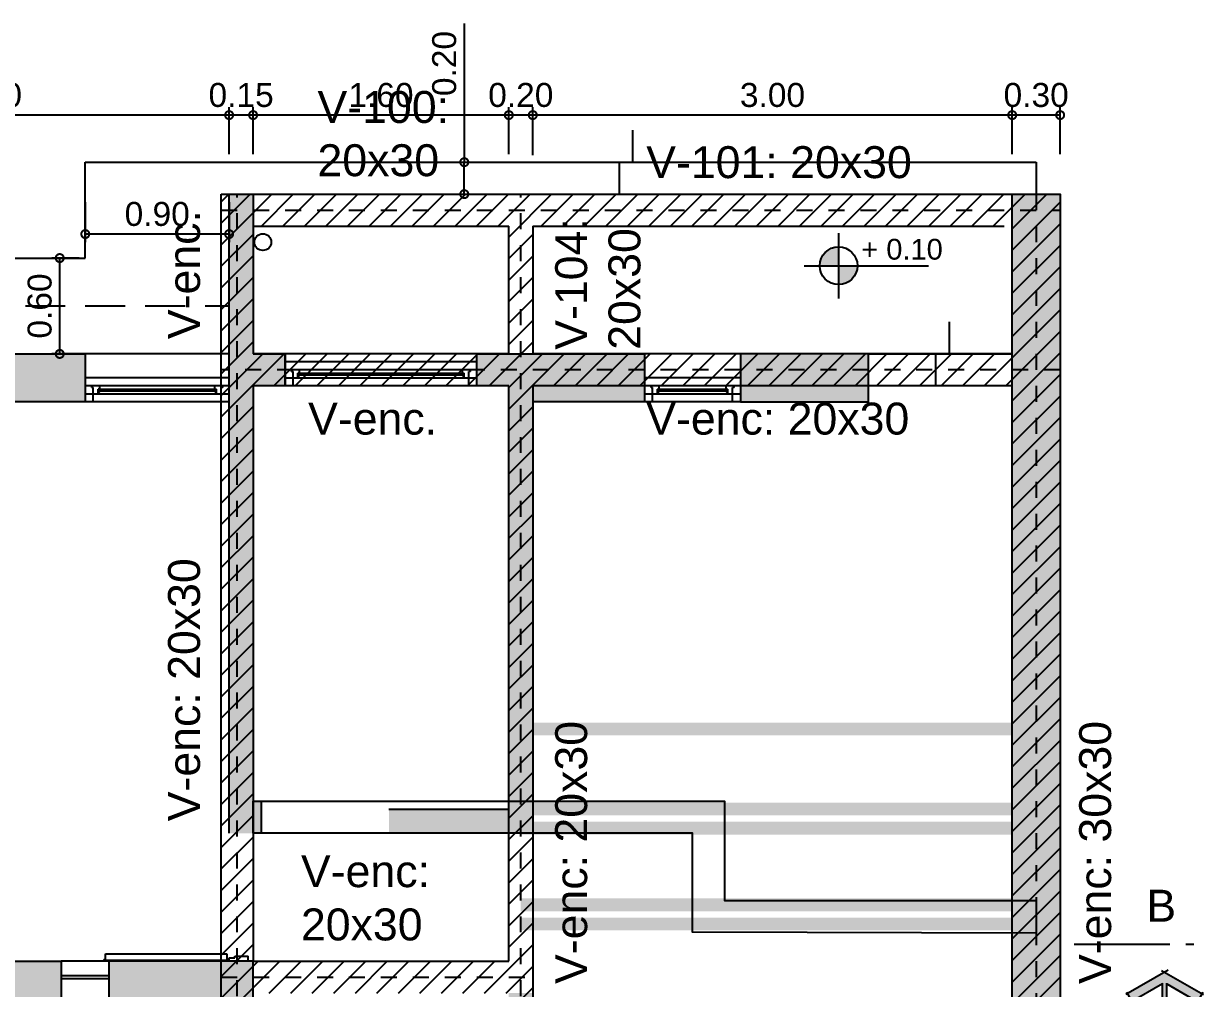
# Model space of a CAD drawing. Header units: millimetres. Extents: x 141 to 475, y -20 to 129.
# Drawn here: x 160.25 to 167.63, y 98.68 to 104.72 of the extents above; entities that cross this region are included whole.
import ezdxf

# ---------------------------------------------------------------- set-up
doc = ezdxf.new("R2010")
doc.units = ezdxf.units.MM
doc.header["$LTSCALE"] = 0.1
doc.header["$MEASUREMENT"] = 0
doc.header["$PDMODE"] = 3
doc.header["$PDSIZE"] = 0.1
for name, pattern in [('ACAD_ISO04W100', [30, 24, -3, 0, -3]), ('ACAD_ISO10W100', [18, 12, -3, 0, -3]), ('TRAZOS2', [0.375, 0.25, -0.125])]:
    doc.linetypes.add(name, pattern=pattern)
doc.layers.get('DEFPOINTS').update_dxf_attribs({"color": 1})
for name, color, linetype in [('Carpinterias', 7, 'Continuous'), ('CONTORNO VIGA', 4, 'Continuous'), ('Cotas', 1, 'Continuous'), ('Cubierta', 7, 'Continuous'), ('EJE VIGA', 3, 'ACAD_ISO10W100'), ('ELMER', 2, 'Continuous'), ('Equipamiento', 7, 'Continuous'), ('Muros', 7, 'Continuous'), ('Proyecciones', 1, 'Continuous'), ('Sombras', 7, 'Continuous'), ('Textos', 7, 'Continuous')]:
    doc.layers.add(name, color=color, linetype=linetype)
doc.styles.add('ARIAL', font='arial.ttf', dxfattribs={"height": 0.18})
doc.styles.add('Diego', font='arial.ttf')
doc.styles.get("Standard").update_dxf_attribs({"font": 'arial.ttf'})
doc.dimstyles.new('Cota Diego', dxfattribs={"dimtxt": 0.185, "dimasz": 0.1, "dimexe": 0.05, "dimexo": 0.05, "dimgap": 0.05, "dimtad": 1, "dimdsep": 46, "dimtxsty": 'Standard', "dimblk": 'DOTSMALL', "dimcen": 0.05, "dimclrd": 1, "dimclre": 1, "dimclrt": 1, "dimadec": 0, "dimazin": 0, "dimtfac": 1, "dimtmove": 0, "dimatfit": 3, "dimldrblk": 'DOTSMALL', "dimfxl": 1, "dimlwe": -1, "dimarcsym": 0})

# ---------------------------------------------------------------- blocks, each defined once
blk = doc.blocks.new('vcdpx')
at = {"layer": 'Carpinterias', "color": 2}
for p, q in [((355.865, 493.1221), (355.265, 493.1221)), ((355.865, 492.9721), (355.265, 492.9721)), ((355.865, 492.9221), (355.265, 492.9221)), ((355.265, 492.8721), (355.865, 492.8721)), ((355.305, 492.9121), (355.305, 492.9221)), ((355.305, 492.9121), (355.315, 492.9121)), ((355.315, 492.8221), (355.315, 492.9121)), ((355.355, 492.9021), (355.345, 492.9021)), ((355.345, 492.8721), (355.345, 492.9021)), ((355.345, 492.8921), (355.355, 492.8921)), ((355.355, 492.9021), (355.355, 492.9221)), ((355.775, 492.9021), (355.775, 492.9221)), ((355.775, 492.9021), (355.785, 492.9021)), ((355.785, 492.8921), (355.775, 492.8921)), ((355.785, 492.8721), (355.785, 492.9021)), ((355.825, 492.9121), (355.815, 492.9121)), ((355.815, 492.8221), (355.815, 492.9121)), ((355.825, 492.9121), (355.825, 492.9221)), ((355.865, 492.8221), (355.265, 492.8221))]:
    blk.add_line(p, q, dxfattribs=at)
at = {"layer": 'Carpinterias', "color": 1}
for p, q in [((355.345, 492.9021), (355.785, 492.9021)), ((355.345, 492.8921), (355.785, 492.8921))]:
    blk.add_line(p, q, dxfattribs=at)
at = {"layer": 'Carpinterias', "color": 2}
for centre, start, end in [((355.345, 492.8921), 270, 0), ((355.785, 492.8921), 180, 270)]:
    blk.add_arc(centre, 0.01, start, end, dxfattribs=at)
blk = doc.blocks.new('SDFGBB')
blk.add_hatch(color=256).paths.add_polyline_path([(-0.353, 0.316), (-0.402, 0.232), (0, 0), (0.402, 0.232), (0.353, 0.316), (0.024, 0.126), (0.024, 1.177), (-0.022, 1.177), (-0.022, 0.124)])
for p, q in [((-0.051, 1.177), (0.05, 1.177)), ((-0.022, 1.205), (-0.022, 0.116)), ((0.024, 1.205), (0.024, 0.116)), ((-0.412, 0.214), (-0.343, 0.333)), ((-0.022, 0.124), (-0.37, 0.325)), ((0.024, 0.126), (0.37, 0.325)), ((0.412, 0.214), (0.343, 0.333)), ((0.037, -0.022), (-0.418, 0.241)), ((-0.033, -0.019), (0.418, 0.241))]:
    blk.add_line(p, q)
blk = doc.blocks.new('_DotSmall')
at = {"color": 0, "linetype": 'ByBlock', "const_width": 0.5}
blk.add_lwpolyline([(-0.0625, 0, 1), (0.0625, 0, 1)], format="xyb", close=True, dxfattribs=at)
blk = doc.blocks.new('*D103')
at = {"color": 1, "linetype": 'Continuous', "transparency": 16777216}
for p, q in [((160.5935, 103.2526), (160.4215, 103.2526)), ((160.6309, 102.6526), (160.4215, 102.6526))]:
    blk.add_line(p, q, dxfattribs=at)
at = {"color": 1, "linetype": 'Continuous', "lineweight": -2, "transparency": 16777216}
blk.add_line((160.4715, 102.6526), (160.4715, 103.2526), dxfattribs=at)
at = {"layer": 'DEFPOINTS', "color": 0, "linetype": 'Continuous', "transparency": 16777216}
for p in [(160.4715, 103.2526), (160.6435, 103.2526), (160.6809, 102.6526)]:
    blk.add_point(p, dxfattribs=at)
at = {"color": 1, "linetype": 'Continuous', "lineweight": -2, "transparency": 16777216, "xscale": 0.1, "yscale": 0.1, "zscale": 0.1}
for p, rotation in [((160.4715, 103.2526), 90), ((160.4715, 102.6526), 270)]:
    blk.add_blockref('_DotSmall', p, dxfattribs=dict(at, rotation=rotation))
at = {"color": 1, "linetype": 'Continuous', "transparency": 16777216, "insert": (160.3465, 102.9526), "char_height": 0.15, "attachment_point": 5, "rotation": 90}
blk.add_mtext('0.60', dxfattribs=at)
blk = doc.blocks.new('*D104')
at = {"color": 1, "linetype": 'Continuous', "transparency": 16777216}
for p, q in [((166.4315, 104.0529), (166.4315, 104.1974)), ((166.7315, 103.9026), (166.7315, 104.1974))]:
    blk.add_line(p, q, dxfattribs=at)
at = {"color": 1, "linetype": 'Continuous', "lineweight": -2, "transparency": 16777216}
blk.add_line((166.7315, 104.1474), (166.4315, 104.1474), dxfattribs=at)
at = {"layer": 'DEFPOINTS', "color": 0, "linetype": 'Continuous', "transparency": 16777216}
for p in [(166.4315, 104.1474), (166.4315, 104.0029), (166.7315, 103.8526)]:
    blk.add_point(p, dxfattribs=at)
at = {"color": 1, "linetype": 'Continuous', "lineweight": -2, "transparency": 16777216, "xscale": 0.1, "yscale": 0.1, "zscale": 0.1, "rotation": 180}
blk.add_blockref('_DotSmall', (166.4315, 104.1474), dxfattribs=at)
at = {"color": 1, "linetype": 'Continuous', "lineweight": -2, "transparency": 16777216, "xscale": 0.1, "yscale": 0.1, "zscale": 0.1}
blk.add_blockref('_DotSmall', (166.7315, 104.1474), dxfattribs=at)
at = {"color": 1, "linetype": 'Continuous', "transparency": 16777216, "insert": (166.5815, 104.2724), "char_height": 0.15, "attachment_point": 5}
blk.add_mtext('0.30', dxfattribs=at)
blk = doc.blocks.new('*D105')
at = {"color": 1, "linetype": 'Continuous', "transparency": 16777216}
for p, q in [((163.4315, 103.8975), (163.4315, 104.1974)), ((166.4315, 103.9026), (166.4315, 104.1974))]:
    blk.add_line(p, q, dxfattribs=at)
at = {"color": 1, "linetype": 'Continuous', "lineweight": -2, "transparency": 16777216}
blk.add_line((166.4315, 104.1474), (163.4315, 104.1474), dxfattribs=at)
at = {"layer": 'DEFPOINTS', "color": 0, "linetype": 'Continuous', "transparency": 16777216}
for p in [(163.4315, 104.1474), (163.4315, 103.8475), (166.4315, 103.8526)]:
    blk.add_point(p, dxfattribs=at)
at = {"color": 1, "linetype": 'Continuous', "lineweight": -2, "transparency": 16777216, "xscale": 0.1, "yscale": 0.1, "zscale": 0.1, "rotation": 180}
blk.add_blockref('_DotSmall', (163.4315, 104.1474), dxfattribs=at)
at = {"color": 1, "linetype": 'Continuous', "lineweight": -2, "transparency": 16777216, "xscale": 0.1, "yscale": 0.1, "zscale": 0.1}
blk.add_blockref('_DotSmall', (166.4315, 104.1474), dxfattribs=at)
at = {"color": 1, "linetype": 'Continuous', "transparency": 16777216, "insert": (164.9315, 104.2724), "char_height": 0.15, "attachment_point": 5}
blk.add_mtext('3.00', dxfattribs=at)
blk = doc.blocks.new('*D106')
at = {"color": 1, "linetype": 'Continuous', "transparency": 16777216}
for p, q in [((161.6815, 104.0358), (161.6815, 104.1974)), ((163.2816, 103.9026), (163.2816, 104.1974))]:
    blk.add_line(p, q, dxfattribs=at)
at = {"color": 1, "linetype": 'Continuous', "lineweight": -2, "transparency": 16777216}
blk.add_line((163.2816, 104.1474), (161.6815, 104.1474), dxfattribs=at)
at = {"layer": 'DEFPOINTS', "color": 0, "linetype": 'Continuous', "transparency": 16777216}
for p in [(161.6815, 104.1474), (161.6815, 103.9858), (163.2816, 103.8526)]:
    blk.add_point(p, dxfattribs=at)
at = {"color": 1, "linetype": 'Continuous', "lineweight": -2, "transparency": 16777216, "xscale": 0.1, "yscale": 0.1, "zscale": 0.1, "rotation": 180}
blk.add_blockref('_DotSmall', (161.6815, 104.1474), dxfattribs=at)
at = {"color": 1, "linetype": 'Continuous', "lineweight": -2, "transparency": 16777216, "xscale": 0.1, "yscale": 0.1, "zscale": 0.1}
blk.add_blockref('_DotSmall', (163.2816, 104.1474), dxfattribs=at)
at = {"color": 1, "linetype": 'Continuous', "transparency": 16777216, "insert": (162.4815, 104.2724), "char_height": 0.15, "attachment_point": 5}
blk.add_mtext('1.60', dxfattribs=at)
blk = doc.blocks.new('*D107')
at = {"color": 1, "linetype": 'Continuous', "transparency": 16777216}
for p, q in [((158.5315, 103.8465), (158.5315, 104.1974)), ((161.5315, 103.9475), (161.5315, 104.1974))]:
    blk.add_line(p, q, dxfattribs=at)
at = {"color": 1, "linetype": 'Continuous', "lineweight": -2, "transparency": 16777216}
blk.add_line((161.5315, 104.1474), (158.5315, 104.1474), dxfattribs=at)
at = {"layer": 'DEFPOINTS', "color": 0, "linetype": 'Continuous', "transparency": 16777216}
for p in [(158.5315, 104.1474), (161.5315, 103.8975), (158.5315, 103.7965)]:
    blk.add_point(p, dxfattribs=at)
at = {"color": 1, "linetype": 'Continuous', "lineweight": -2, "transparency": 16777216, "xscale": 0.1, "yscale": 0.1, "zscale": 0.1, "rotation": 180}
blk.add_blockref('_DotSmall', (158.5315, 104.1474), dxfattribs=at)
at = {"color": 1, "linetype": 'Continuous', "lineweight": -2, "transparency": 16777216, "xscale": 0.1, "yscale": 0.1, "zscale": 0.1}
blk.add_blockref('_DotSmall', (161.5315, 104.1474), dxfattribs=at)
at = {"color": 1, "linetype": 'Continuous', "transparency": 16777216, "insert": (160.0315, 104.2724), "char_height": 0.15, "attachment_point": 5}
blk.add_mtext('3.00', dxfattribs=at)
blk = doc.blocks.new('Nivel Planta')
at = {"layer": 'Cubierta'}
h = blk.add_hatch(color=1, dxfattribs=at)
h.paths.add_polyline_path([(509.8507, 209.4131, 0.414214), (509.7327, 209.2951), (509.8507, 209.2951)])
h.paths.add_polyline_path([(509.9687, 209.2951), (509.8507, 209.2951), (509.8507, 209.1771, 0.414214)])
at = {"layer": 'Cotas', "color": 1}
for p, q in [((509.8507, 209.4986), (509.8507, 209.0904)), ((509.6361, 209.2951), (510.4131, 209.2951))]:
    blk.add_line(p, q, dxfattribs=at)
blk.add_circle((509.8507, 209.2951), 0.118, dxfattribs=at)
blk = doc.blocks.new('*D110')
at = {"color": 1, "linetype": 'Continuous', "transparency": 16777216}
for p, q in [((161.5315, 103.9026), (161.5315, 104.1974)), ((161.6815, 103.9026), (161.6815, 104.1974))]:
    blk.add_line(p, q, dxfattribs=at)
at = {"color": 1, "linetype": 'Continuous', "lineweight": -2, "transparency": 16777216}
blk.add_line((161.6815, 104.1474), (161.5315, 104.1474), dxfattribs=at)
at = {"layer": 'DEFPOINTS', "color": 0, "linetype": 'Continuous', "transparency": 16777216}
for p in [(161.5315, 104.1474), (161.5315, 103.8526), (161.6815, 103.8526)]:
    blk.add_point(p, dxfattribs=at)
at = {"color": 1, "linetype": 'Continuous', "lineweight": -2, "transparency": 16777216, "xscale": 0.1, "yscale": 0.1, "zscale": 0.1, "rotation": 180}
blk.add_blockref('_DotSmall', (161.5315, 104.1474), dxfattribs=at)
at = {"color": 1, "linetype": 'Continuous', "lineweight": -2, "transparency": 16777216, "xscale": 0.1, "yscale": 0.1, "zscale": 0.1}
blk.add_blockref('_DotSmall', (161.6815, 104.1474), dxfattribs=at)
at = {"color": 1, "linetype": 'Continuous', "transparency": 16777216, "insert": (161.6065, 104.2724), "char_height": 0.15, "attachment_point": 5}
blk.add_mtext('0.15', dxfattribs=at)
blk = doc.blocks.new('*D111')
at = {"color": 1, "linetype": 'Continuous', "transparency": 16777216}
for p, q in [((163.2816, 103.9026), (163.2816, 104.1974)), ((163.4316, 103.9026), (163.4316, 104.1974))]:
    blk.add_line(p, q, dxfattribs=at)
at = {"color": 1, "linetype": 'Continuous', "lineweight": -2, "transparency": 16777216}
blk.add_line((163.4316, 104.1474), (163.2816, 104.1474), dxfattribs=at)
at = {"layer": 'DEFPOINTS', "color": 0, "linetype": 'Continuous', "transparency": 16777216}
for p in [(163.2816, 104.1474), (163.2816, 103.8526), (163.4316, 103.8526)]:
    blk.add_point(p, dxfattribs=at)
at = {"color": 1, "linetype": 'Continuous', "lineweight": -2, "transparency": 16777216, "xscale": 0.1, "yscale": 0.1, "zscale": 0.1, "rotation": 180}
blk.add_blockref('_DotSmall', (163.2816, 104.1474), dxfattribs=at)
at = {"color": 1, "linetype": 'Continuous', "lineweight": -2, "transparency": 16777216, "xscale": 0.1, "yscale": 0.1, "zscale": 0.1}
blk.add_blockref('_DotSmall', (163.4316, 104.1474), dxfattribs=at)
at = {"color": 1, "linetype": 'Continuous', "transparency": 16777216, "insert": (163.3566, 104.2724), "char_height": 0.15, "attachment_point": 5}
blk.add_mtext('0.20', dxfattribs=at)
blk = doc.blocks.new('*D138')
at = {"color": 1, "linetype": 'Continuous', "transparency": 16777216}
for p, q in [((160.6315, 103.6026), (160.6315, 103.3527)), ((161.5315, 103.6026), (161.5315, 103.3527))]:
    blk.add_line(p, q, dxfattribs=at)
at = {"color": 1, "linetype": 'Continuous', "lineweight": -2, "transparency": 16777216}
blk.add_line((161.5315, 103.4027), (160.6315, 103.4027), dxfattribs=at)
at = {"layer": 'DEFPOINTS', "color": 0, "linetype": 'Continuous', "transparency": 16777216}
for p in [(160.6315, 103.6526), (161.5315, 103.6526), (160.6315, 103.4027)]:
    blk.add_point(p, dxfattribs=at)
at = {"color": 1, "linetype": 'Continuous', "lineweight": -2, "transparency": 16777216, "xscale": 0.1, "yscale": 0.1, "zscale": 0.1, "rotation": 180}
blk.add_blockref('_DotSmall', (160.6315, 103.4027), dxfattribs=at)
at = {"color": 1, "linetype": 'Continuous', "lineweight": -2, "transparency": 16777216, "xscale": 0.1, "yscale": 0.1, "zscale": 0.1}
blk.add_blockref('_DotSmall', (161.5315, 103.4027), dxfattribs=at)
at = {"color": 1, "linetype": 'Continuous', "transparency": 16777216, "insert": (161.0815, 103.5277), "char_height": 0.15, "attachment_point": 5}
blk.add_mtext('0.90', dxfattribs=at)
blk = doc.blocks.new('*D145')
at = {"color": 1, "linetype": 'Continuous', "lineweight": -2, "transparency": 16777216}
for p in [(163.003, 104.7201), (163.003, 103.6526)]:
    blk.add_line(p, (163.003, 103.8526), dxfattribs=at)
at = {"color": 1, "linetype": 'Continuous', "transparency": 16777216}
for p, q in [((161.7315, 103.8526), (163.053, 103.8526)), ((161.7315, 103.6526), (163.053, 103.6526))]:
    blk.add_line(p, q, dxfattribs=at)
at = {"layer": 'DEFPOINTS', "color": 0, "linetype": 'Continuous', "transparency": 16777216}
for p in [(161.6815, 103.8526), (163.003, 103.8526), (161.6815, 103.6526)]:
    blk.add_point(p, dxfattribs=at)
at = {"color": 1, "linetype": 'Continuous', "lineweight": -2, "transparency": 16777216, "xscale": 0.1, "yscale": 0.1, "zscale": 0.1}
for p, rotation in [((163.003, 103.8526), 90), ((163.003, 103.6526), 270)]:
    blk.add_blockref('_DotSmall', p, dxfattribs=dict(at, rotation=rotation))
at = {"color": 1, "linetype": 'Continuous', "transparency": 16777216, "insert": (162.878, 104.4701), "char_height": 0.15, "attachment_point": 5, "rotation": 90}
blk.add_mtext('0.20', dxfattribs=at)

msp = doc.modelspace()

# ---------------------------------------------------------------- hatches: boundary and pattern name
at = {"layer": 'ELMER', "linetype": 'Continuous', "transparency": 33554559}
h = msp.add_hatch(color=10, dxfattribs=at)
h.dxf.hatch_style = 1
edge = h.paths.add_edge_path()
edge.add_line((158.5315, 102.3526), (160.6315, 102.3526))
edge.add_line((160.6315, 102.3526), (160.6315, 102.6526))
edge.add_line((160.6315, 102.6526), (158.5315, 102.6526))
edge.add_line((158.5315, 102.6526), (158.5315, 102.8026))
edge.add_line((158.5315, 102.8026), (158.2315, 102.8026))
edge.add_line((158.2315, 102.8026), (158.2315, 102.6526))
edge.add_line((158.2315, 102.6526), (158.2315, 100.1866))
edge.add_arc((158.3972, 98.6986), 1.4972, 84.85619, 96.35658, ccw=False)
edge.add_line((158.5315, 100.1898), (158.5315, 102.3526))
edge = h.paths.add_edge_path()
edge.add_arc((158.3972, 98.6986), 1.4972, 84.85619, 96.35658)
edge.add_line((158.2315, 100.1866), (158.2315, 98.5526))
edge.add_line((158.2315, 98.5526), (158.2315, 98.4026))
edge.add_line((158.2315, 98.4026), (158.5315, 98.4026))
edge.add_line((158.5315, 98.4026), (158.5315, 98.5526))
edge.add_line((158.5315, 98.5526), (159.8873, 98.5526))
edge.add_arc((158.3972, 98.6986), 1.4972, 354.40321, 360)
edge.add_arc((158.3972, 98.6986), 1.4972, 0, 5.90299)
edge.add_line((159.8865, 98.8526), (158.5315, 98.8526))
edge.add_line((158.5315, 98.8526), (158.5315, 100.1898))
edge = h.paths.add_edge_path()
edge.add_line((160.4815, 98.8526), (159.8865, 98.8526))
edge.add_arc((158.3972, 98.6986), 1.4972, 0, 5.90299, ccw=False)
edge.add_arc((158.3972, 98.6986), 1.4972, 354.40321, 360, ccw=False)
edge.add_line((159.8873, 98.5526), (160.4815, 98.5526))
edge.add_line((160.4815, 98.5526), (160.4815, 98.8526))
h.paths.add_polyline_path([(161.6815, 98.8526), (160.7815, 98.8526), (160.7815, 98.5526), (161.4815, 98.5526), (161.4815, 95.8326), (161.6815, 95.8326)])
h.paths.add_polyline_path([(163.4315, 96.3326), (163.5826, 96.3326), (163.5826, 96.6326), (163.432, 96.6326), (163.4315, 98.6526), (163.2815, 98.6526), (163.2815, 96.0326), (161.9815, 96.0326), (161.9815, 95.8326), (163.4315, 95.8326)])
h.paths.add_polyline_path([(165.5315, 96.6326), (164.4826, 96.6326), (164.4826, 96.3326), (165.5315, 96.3326)])
h.paths.add_polyline_path([(166.5815, 103.6526), (166.4315, 103.6526), (166.4315, 95.4326), (166.5815, 95.4326)])
h.paths.add_polyline_path([(166.7315, 103.6526), (166.5815, 103.6526), (166.5815, 95.4326), (166.7315, 95.4326)])
h.paths.add_polyline_path([(163.4315, 102.3526), (164.1315, 102.3526), (164.1315, 102.6526), (163.0815, 102.6526), (163.0815, 102.4526), (163.2815, 102.4526), (163.2815, 99.8026), (162.5315, 99.8026), (162.5315, 99.6526), (163.4315, 99.6526)])
h.paths.add_polyline_path([(161.7315, 99.8526), (161.6815, 99.8526), (161.6815, 102.4526), (161.8815, 102.4526), (161.8815, 102.6526), (161.6815, 102.6526), (161.6815, 103.6526), (161.5315, 103.6526), (161.5315, 99.6526), (161.7315, 99.6526)])
h.paths.add_polyline_path([(165.5315, 102.6526), (164.7315, 102.6526), (164.7315, 102.3526), (165.5315, 102.3526)])
at = {"layer": 'Sombras', "true_color": 0x2776bb}
h = msp.add_hatch(dxfattribs=at)
h.set_pattern_fill('ANSI31', color=152, scale=0.03)
h.set_pattern_definition([(45, (-45.31022, 77.8552), (-0.06735192, 0.06735192), [])])
h.paths.add_polyline_path([(166.7315, 103.6526), (163.4315, 103.6526), (161.4815, 103.6526), (161.4815, 102.6526), (161.4815, 98.5526), (161.4815, 95.8326), (163.2815, 95.8326), (163.2815, 95.4326), (166.7315, 95.4326)])
h.paths.add_polyline_path([(163.4315, 102.6526), (163.4315, 103.4526), (166.4315, 103.4526), (166.4315, 102.6526)], flags=16)
h.paths.add_polyline_path([(163.4315, 102.4526), (166.4315, 102.4526), (166.4315, 96.5326), (163.4315, 96.5326)], flags=16)
h.paths.add_polyline_path([(163.2815, 102.6526), (161.6815, 102.6526), (161.6815, 103.4526), (163.2815, 103.4526)], flags=16)
h.paths.add_polyline_path([(163.2815, 102.4526), (163.2815, 98.8526), (161.6815, 98.8526), (161.6815, 102.4526)], flags=16)
h.paths.add_polyline_path([(163.2815, 98.6526), (163.2815, 96.0326), (161.6815, 96.0326), (161.6815, 98.6526)], flags=16)
h.paths.add_polyline_path([(163.4315, 96.3326), (166.4315, 96.3326), (166.4315, 95.6326), (163.4315, 95.6326)], flags=16)

# ---------------------------------------------------------------- linework, layer by layer
at = {"layer": 'Carpinterias', "color": 2, "transparency": 33554559}
for p, q in [((161.5315, 102.6526), (160.6315, 102.6526)), ((163.0815, 102.6526), (161.8815, 102.6526)), ((163.0815, 102.6026), (161.8815, 102.6026)), ((163.0815, 102.5526), (161.8815, 102.5526)), ((161.9215, 102.5426), (161.9215, 102.5526)), ((161.9215, 102.5426), (161.9315, 102.5426)), ((161.9315, 102.4526), (161.9315, 102.5426)), ((161.9715, 102.5326), (161.9715, 102.5526)), ((162.9915, 102.5326), (162.9915, 102.5526)), ((163.0415, 102.5426), (163.0315, 102.5426)), ((163.0315, 102.4526), (163.0315, 102.5426)), ((163.0415, 102.5426), (163.0415, 102.5526)), ((161.5315, 102.5026), (160.6315, 102.5026)), ((161.8815, 102.5026), (163.0815, 102.5026)), ((161.9715, 102.5326), (161.9615, 102.5326)), ((161.9615, 102.5026), (161.9615, 102.5326)), ((161.9615, 102.5226), (161.9715, 102.5226)), ((162.9915, 102.5326), (163.0015, 102.5326)), ((163.0015, 102.5226), (162.9915, 102.5226)), ((163.0015, 102.5026), (163.0015, 102.5326)), ((161.5315, 102.4526), (160.6315, 102.4526)), ((160.6315, 102.4026), (161.5315, 102.4026)), ((160.6715, 102.4426), (160.6715, 102.4526)), ((160.6715, 102.4426), (160.6815, 102.4426)), ((160.6815, 102.3526), (160.6815, 102.4426)), ((160.7215, 102.4326), (160.7115, 102.4326)), ((160.7115, 102.4026), (160.7115, 102.4326)), ((160.7115, 102.4226), (160.7215, 102.4226)), ((160.7215, 102.4326), (160.7215, 102.4526)), ((161.4415, 102.4326), (161.4415, 102.4526)), ((161.4415, 102.4326), (161.4515, 102.4326)), ((161.4515, 102.4226), (161.4415, 102.4226)), ((161.4515, 102.4026), (161.4515, 102.4326)), ((161.4915, 102.4426), (161.4815, 102.4426)), ((161.4815, 102.3526), (161.4815, 102.4426)), ((161.4915, 102.4426), (161.4915, 102.4526)), ((163.0815, 102.4526), (161.8815, 102.4526)), ((161.5315, 102.3526), (160.6315, 102.3526)), ((160.7815, 98.8526), (160.4815, 98.8526)), ((160.7815, 98.7609), (160.4815, 98.7609)), ((160.7815, 98.7409), (160.4815, 98.7409))]:
    msp.add_line(p, q, dxfattribs=at)
at = {"layer": 'Carpinterias', "color": 1, "transparency": 33554559}
for p, q in [((161.9615, 102.5326), (163.0015, 102.5326)), ((161.9615, 102.5226), (163.0015, 102.5226)), ((160.7115, 102.4326), (161.4515, 102.4326)), ((160.7115, 102.4226), (161.4515, 102.4226))]:
    msp.add_line(p, q, dxfattribs=at)
at = {"layer": 'Carpinterias', "color": 2, "ltscale": 0.08, "transparency": 33554559}
for p, q in [((160.748, 98.8626), (160.758, 98.8626)), ((160.748, 98.8626), (160.748, 98.8576)), ((160.748, 98.8576), (161.528, 98.8576)), ((160.758, 98.8976), (161.518, 98.8976)), ((160.758, 98.8626), (160.758, 98.8976)), ((161.518, 98.8976), (161.518, 98.8626)), ((161.528, 98.8626), (161.518, 98.8626)), ((161.528, 98.8626), (161.528, 98.8576)), ((161.5315, 98.8526), (161.5315, 98.8726)), ((161.5315, 98.8726), (161.5665, 98.8726)), ((161.5665, 98.8826), (161.6515, 98.8826)), ((161.5665, 98.8726), (161.5665, 98.8826)), ((161.6515, 98.8526), (161.6515, 98.8826))]:
    msp.add_line(p, q, dxfattribs=at)
at = {"layer": 'Carpinterias', "color": 1, "ltscale": 0.08, "transparency": 33554559}
msp.add_circle((161.528, 98.8626), 0.00345, dxfattribs=at)
at = {"layer": 'Carpinterias', "color": 2, "transparency": 33554559}
for centre, start, end in [((161.9615, 102.5226), 270, 0), ((163.0015, 102.5226), 180, 270), ((160.7115, 102.4226), 270, 0), ((161.4515, 102.4226), 180, 270)]:
    msp.add_arc(centre, 0.01, start, end, dxfattribs=at)
at = {"layer": 'CONTORNO VIGA'}
for p, q in [((161.4815, 103.6526), (163.4315, 103.6526)), ((161.4815, 102.6526), (161.4815, 103.6526)), ((161.6815, 103.4526), (163.2815, 103.4526)), ((161.6815, 103.4526), (161.6815, 102.6526)), ((163.4315, 103.4526), (166.3815, 103.4526)), ((163.4315, 103.4526), (163.4315, 102.6526)), ((166.4315, 102.6526), (166.4315, 103.4526)), ((161.4815, 98.5526), (161.4815, 102.6526)), ((161.6815, 102.4526), (161.6815, 98.8526)), ((163.4315, 102.4526), (163.4315, 96.5326)), ((166.4315, 96.5326), (166.4315, 102.4526)), ((161.6815, 98.8526), (163.2815, 98.8526))]:
    msp.add_line(p, q, dxfattribs=at)
for points in [[(163.4315, 103.6526), (166.7315, 103.6526), (166.7315, 95.4326), (163.2815, 95.4326), (163.2815, 95.8326)], [(163.2815, 102.6526), (163.2815, 103.4526)], [(163.2815, 102.6526), (161.6815, 102.6526)], [(166.4315, 102.6526), (163.4315, 102.6526)], [(163.2815, 102.4526), (161.6815, 102.4526)], [(163.2815, 98.8526), (163.2815, 102.4526)], [(166.4315, 102.4526), (163.4315, 102.4526)]]:
    msp.add_lwpolyline(points, dxfattribs=at)
at = {"layer": 'Cotas', "linetype": 'TRAZOS2', "ltscale": 10, "transparency": 33554559}
msp.add_line((161.5315, 103.6526), (166.5815, 103.6526), dxfattribs=at)
msp.add_lwpolyline([(158.3815, 102.8026), (158.3815, 102.9526), (161.5315, 102.9526)], dxfattribs=at)
at = {"layer": 'EJE VIGA', "ltscale": 0.05}
for p, q in [((161.5815, 95.8326), (161.5815, 103.6526)), ((163.3565, 95.4326), (163.3565, 103.6526)), ((166.5815, 103.6526), (166.5815, 95.4326)), ((161.4815, 103.5526), (166.7315, 103.5526)), ((166.7315, 102.5526), (161.4815, 102.5526)), ((161.4815, 98.7526), (163.4315, 98.7526))]:
    msp.add_line(p, q, dxfattribs=at)
at = {"layer": 'Equipamiento', "color": 2, "transparency": 33554559}
for p, q in [((164.0565, 104.0526), (164.0565, 103.8526)), ((160.6315, 103.8526), (166.5815, 103.8526)), ((160.6315, 103.2526), (160.6315, 103.8526)), ((163.972, 103.8526), (163.972, 103.6526)), ((163.972, 103.8526), (164.0565, 103.8526)), ((166.5815, 103.8526), (166.5815, 103.6526)), ((157.6315, 103.2526), (160.6315, 103.2526)), ((166.0365, 102.8526), (166.0365, 102.6526)), ((165.5315, 102.6526), (166.4315, 102.6526)), ((165.952, 102.6526), (165.952, 102.4526)), ((165.952, 102.6526), (166.0365, 102.6526))]:
    msp.add_line(p, q, dxfattribs=at)
at = {"layer": 'Muros', "color": 5, "transparency": 33554559}
for p, q in [((161.5315, 103.6526), (161.6815, 103.6526)), ((161.5315, 99.6526), (161.5315, 103.6526)), ((161.6815, 103.6526), (161.6815, 102.6526)), ((161.6815, 102.6526), (161.8815, 102.6526)), ((161.8815, 102.4526), (161.8815, 102.6526)), ((161.8815, 102.6526), (161.8815, 102.4526)), ((163.0815, 102.4526), (163.0815, 102.6526)), ((163.0815, 102.6526), (164.1315, 102.6526)), ((164.1315, 102.6526), (164.1315, 102.3526)), ((161.8815, 102.4526), (161.6815, 102.4526)), ((161.6815, 102.4526), (161.6815, 99.8526)), ((163.2815, 102.4526), (163.0815, 102.4526)), ((163.2815, 99.8026), (163.2815, 102.4526)), ((164.1315, 102.3526), (163.4315, 102.3526)), ((163.4315, 102.3526), (163.4315, 99.6526)), ((161.6815, 99.8526), (161.7315, 99.8526)), ((161.7315, 99.8526), (161.7315, 99.6526)), ((162.5315, 99.8026), (163.2815, 99.8026)), ((163.4315, 99.6526), (162.5315, 99.6526)), ((160.7815, 98.5526), (160.7815, 98.8526)), ((161.6815, 98.8526), (160.7815, 98.8526)), ((161.6815, 95.8326), (161.6815, 98.8526))]:
    msp.add_line(p, q, dxfattribs=at)
for points in [[(166.4315, 103.6526), (166.7315, 103.6526), (166.7315, 95.4326), (166.4315, 95.4326), (166.4315, 103.6526)], [(158.5315, 102.6526), (160.6315, 102.6526), (160.6315, 102.3526), (158.5315, 102.3526), (158.5315, 98.8526), (160.4815, 98.8526), (160.4815, 98.5526)]]:
    msp.add_lwpolyline(points, dxfattribs=at)
msp.add_lwpolyline([(165.5315, 102.6526), (164.7315, 102.6526), (164.7315, 102.3526), (165.5315, 102.3526)], close=True, dxfattribs=at)
at = {"layer": 'Muros', "color": 1, "transparency": 33554559}
msp.add_circle((161.7425, 103.3527), 0.0525, dxfattribs=at)
at = {"layer": 'Proyecciones', "color": 8, "linetype": 'ACAD_ISO04W100', "ltscale": 0.25, "transparency": 33554559}
msp.add_line((166.8184, 98.9587), (167.5684, 98.9587), dxfattribs=at)
at = {"layer": 'Sombras', "color": 114, "true_color": 0x139b48, "transparency": 33554534, "const_width": 0.08}
for points in [[(163.3565, 100.3047), (166.5815, 100.3047)], [(163.3565, 99.8047), (166.5815, 99.8047)], [(163.3565, 99.6847), (166.5815, 99.6847)], [(163.3565, 99.2047), (166.5815, 99.2047)], [(163.3565, 99.0847), (166.5815, 99.0847)]]:
    msp.add_lwpolyline(points, dxfattribs=at)
at = {"layer": 'Sombras'}
msp.add_lwpolyline([(161.6815, 99.8534), (164.6315, 99.8534), (164.6315, 99.2326), (166.5815, 99.2326), (166.5815, 99.0278), (164.4315, 99.0326), (164.4315, 99.6526), (161.6815, 99.6526), (161.6815, 99.8534)], dxfattribs=at)

# ---------------------------------------------------------------- block references
at = {"layer": 'Cubierta', "color": 1, "transparency": 33554559}
msp.add_blockref('Nivel Planta', (-344.5055, -106.0903), dxfattribs=at)
at = {"layer": 'Muros', "color": 1, "transparency": 33554559}
msp.add_blockref('vcdpx', (-191.1336, -390.4695), dxfattribs=at)
at = {"layer": 'Textos', "color": 8, "ltscale": 0.01, "transparency": 33554559, "xscale": -0.5804296196057521, "yscale": 0.5804296196057521, "zscale": 0.5804296196057521, "rotation": 180}
msp.add_blockref('SDFGBB', (167.3854, 98.7828), dxfattribs=at)

# ---------------------------------------------------------------- texts
at = {"layer": 'Cubierta', "color": 1, "transparency": 33554559, "insert": (165.4871, 103.3728), "char_height": 0.26, "width": 1.302589, "attachment_point": 1}
msp.add_mtext('{\\H0.5x;+ 0.10}', dxfattribs=at)
at = {"layer": 'Textos', "color": 2, "ltscale": 0.01, "char_height": 0.2, "attachment_point": 1, "style": 'ARIAL'}
for s, insert, width in [('V-100: 20x30', (162.0844, 104.2982), 1.540138), ('V-101: 20x30', (164.1413, 103.9528), 1.851523), ('V-enc.', (162.0256, 102.3478), 1.851523), ('V-enc: 20x30', (164.1413, 102.3478), 1.851523), ('V-enc: 20x30', (161.9808, 99.5154), 1.350177)]:
    msp.add_mtext(s, dxfattribs=dict(at, insert=insert, width=width))
at = {"layer": 'Textos', "color": 2, "ltscale": 0.01, "char_height": 0.2, "attachment_point": 1, "rotation": 90, "style": 'ARIAL'}
for s, insert, width in [('V-enc.', (161.1492, 102.7451), 1.851523), ('V-104: 20x30', (163.5717, 102.6787), 1.045062), ('V-enc: 20x30', (161.1492, 99.7276), 1.851523), ('V-enc: 20x30', (163.5717, 98.7094), 1.851523), ('V-enc: 30x30', (166.8503, 98.7094), 1.851523)]:
    msp.add_mtext(s, dxfattribs=dict(at, insert=insert, width=width))
at = {"layer": 'Textos', "color": 8, "ltscale": 0.01, "transparency": 33554559, "insert": (167.4572, 99.2991), "char_height": 0.2, "width": 0.349669, "attachment_point": 3, "style": 'Diego'}
msp.add_mtext('B', dxfattribs=at)

# ---------------------------------------------------------------- dimensions: what is measured, and where the dimension line sits
at = {"color": 1, "linetype": 'Continuous', "transparency": 33554559}
for base, p1, p2, picture, middle in [((163.003, 103.8526), (161.6815, 103.6526), (161.6815, 103.8526), '*D145', (163.003, 104.4701)), ((160.4715, 103.2526), (160.6809, 102.6526), (160.6435, 103.2526), '*D103', (160.4715, 102.9526))]:
    dim = msp.add_linear_dim(base=base, p1=p1, p2=p2, angle=90, dimstyle='Cota Diego', override={"dimtxt": 0.15, "dimzin": 0, "dimtmove": 1, "dimfxl": 0.08}, dxfattribs=at)
    dim.commit()
    dim.dimension.update_dxf_attribs({"geometry": picture, "text_midpoint": middle, "dimtype": 160})
for base, p1, p2, picture, middle in [((158.5315, 104.1474), (161.5315, 103.8975), (158.5315, 103.7965), '*D107', (160.0315, 104.2724)), ((161.6815, 104.1474), (163.2816, 103.8526), (161.6815, 103.9858), '*D106', (162.4815, 104.2724)), ((163.4315, 104.1474), (166.4315, 103.8526), (163.4315, 103.8475), '*D105', (164.9315, 104.2724))]:
    dim = msp.add_linear_dim(base=base, p1=p1, p2=p2, dimstyle='Cota Diego', override={"dimtxt": 0.15, "dimzin": 0, "dimtmove": 1, "dimfxl": 0.08}, dxfattribs=at)
    dim.commit()
    dim.dimension.update_dxf_attribs({"geometry": picture, "text_midpoint": middle})
for base, p1, p2, picture, middle in [((161.5315, 104.1474), (161.6815, 103.8526), (161.5315, 103.8526), '*D110', (161.6065, 104.1474)), ((166.4315, 104.1474), (166.7315, 103.8526), (166.4315, 104.0029), '*D104', (166.5815, 104.1474)), ((160.6315, 103.4027), (161.5315, 103.6526), (160.6315, 103.6526), '*D138', (161.0815, 103.4027))]:
    dim = msp.add_linear_dim(base=base, p1=p1, p2=p2, dimstyle='Cota Diego', override={"dimtxt": 0.15, "dimzin": 0, "dimtmove": 1, "dimfxl": 0.08}, dxfattribs=at)
    dim.commit()
    dim.dimension.update_dxf_attribs({"geometry": picture, "text_midpoint": middle, "dimtype": 160})
dim = msp.add_linear_dim(base=(163.2816, 104.1474), p1=(163.4316, 103.8526), p2=(163.2816, 103.8526), text='0.20', dimstyle='Cota Diego', override={"dimtxt": 0.15, "dimzin": 0, "dimtmove": 1, "dimfxl": 0.08}, dxfattribs=at)
dim.commit()
dim.dimension.update_dxf_attribs({"geometry": '*D111', "text_midpoint": (163.3566, 104.1474), "dimtype": 160})

doc.saveas('drawing.dxf')
